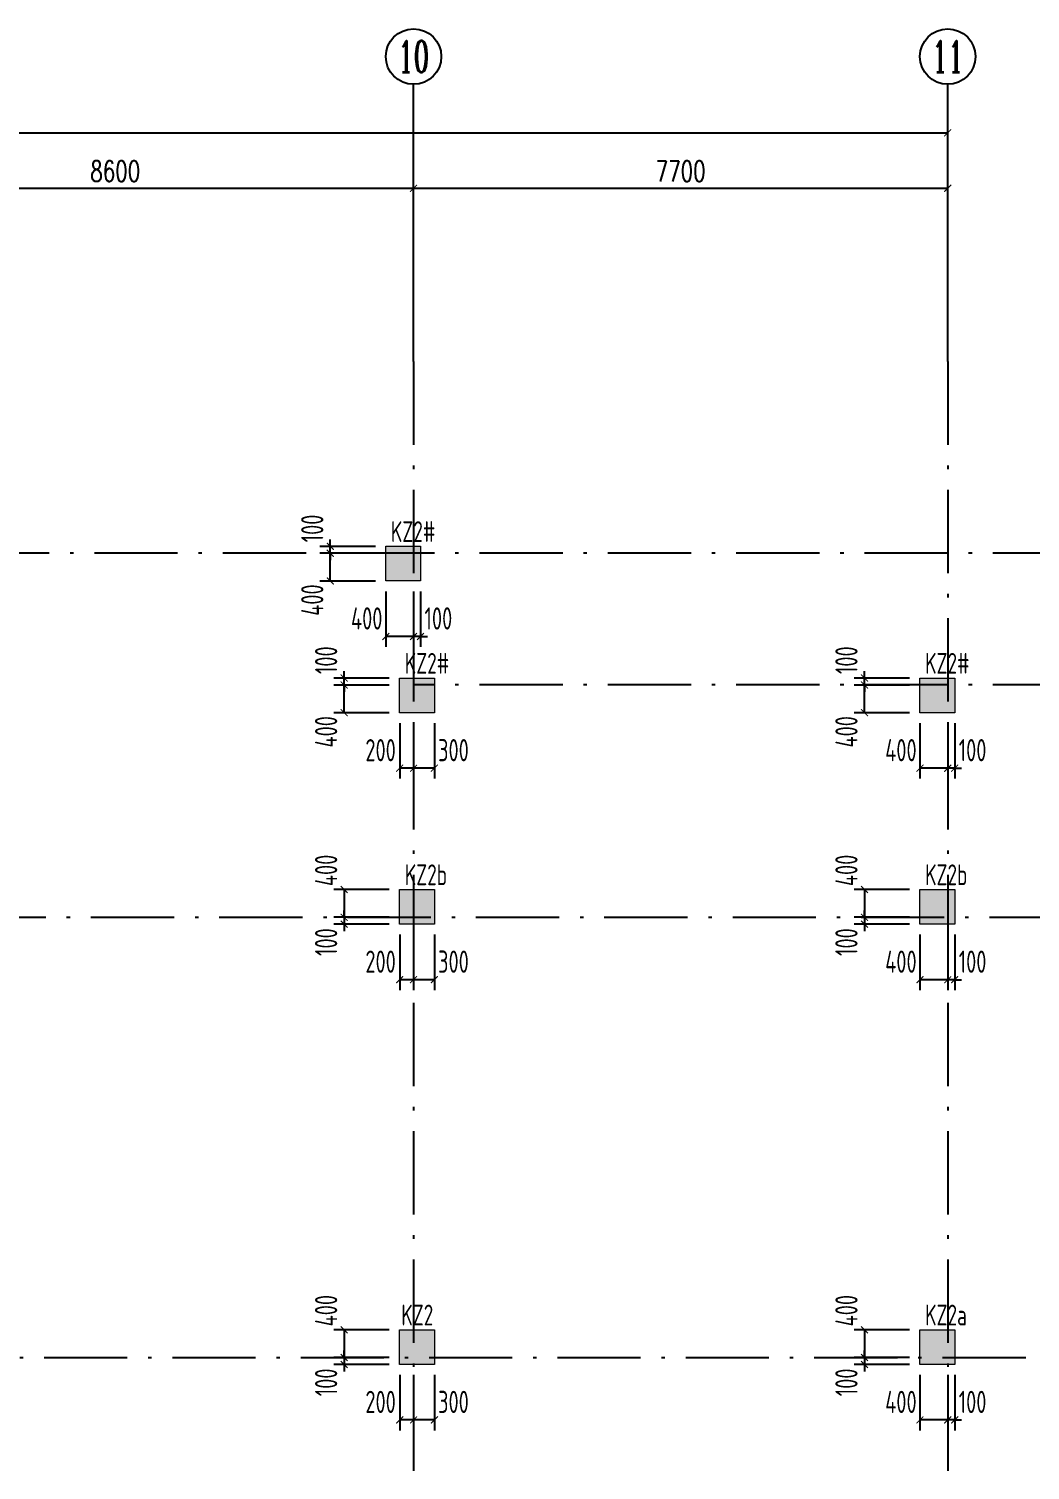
# Model space of a CAD drawing. Extents: x 169490 to 7584583, y -2399407 to 1374371.
# Drawn here: x 525211 to 539644, y 735157 to 755946 of the extents above; entities that cross this region are included whole.
import ezdxf
from ezdxf.enums import TextEntityAlignment as Align

# ---------------------------------------------------------------- set-up
doc = ezdxf.new("R2010")
doc.units = 0
doc.header["$LTSCALE"] = 100
doc.linetypes.add('D3轴线点划线', pattern=[18.5, 12, -3, 0.5, -3])
doc.layers.get('0').update_dxf_attribs({"linetype": 'CONTINUOUS'})
doc.layers.get('DEFPOINTS').update_dxf_attribs({"linetype": 'CONTINUOUS'})
for name, color, linetype in [('AXIS', 3, 'CONTINUOUS'), ('AXIS_TEXT', 4, 'CONTINUOUS'), ('C-AXIS(轴号)', 3, 'CONTINUOUS'), ('C-AXIS-T(字)', 7, 'CONTINUOUS'), ('C-DOTE', 8, 'D3轴线点划线'), ('S-COLU-DIM', 151, 'CONTINUOUS'), ('S-COLU-HATCH', 251, 'CONTINUOUS'), ('S-COLU-TEXT', 7, 'CONTINUOUS')]:
    doc.layers.add(name, color=color, linetype=linetype)
doc.layers.add('S-COLU-LINE1', color=6, linetype='CONTINUOUS', lineweight=18)
doc.styles.add('_TCH_AXIS', font='COMPLEX', dxfattribs={"bigfont": 'GBCBIG'})
doc.styles.add('_TCH_DIM_T3', font='SIMPLEX.shx', dxfattribs={"width": 0.705882, "bigfont": 'GBCBIG.shx'})
doc.styles.add('COMPLEX', font='COMPLEX')
doc.styles.add('TSSD_Dimension', font='Tssdeng.shx', dxfattribs={"width": 0.7, "bigfont": 'tssdchn.shx'})
doc.dimstyles.new('_TCH_ARCH&&100', dxfattribs={"dimtxt": 297.5, "dimasz": 100, "dimexe": 250, "dimexo": 300, "dimgap": 100, "dimtad": 1, "dimdec": 0, "dimzin": 0, "dimdsep": 46, "dimtxsty": '_TCH_DIM_T3', "dimblk": 'ARCHTICK', "dimcen": 0.09, "dimclrt": 7, "dimazin": 2, "dimtfac": 1, "dimtdec": 0, "dimtix": 1, "dimtmove": 2, "dimatfit": 3, "dimfxl": 1, "dimtolj": 1, "dimtzin": 0, "dimarcsym": 0})
doc.dimstyles.new('TSSD_100_100$0', dxfattribs={"dimtxt": 320, "dimasz": 100, "dimexe": 150, "dimexo": 150, "dimgap": 100, "dimtad": 1, "dimdec": 0, "dimzin": 0, "dimdsep": 46, "dimtxsty": 'TSSD_Dimension', "dimblk": 'ARCHTICK', "dimcen": 0, "dimclrt": 7, "dimadec": 1, "dimazin": 0, "dimtfac": 1, "dimtdec": 0, "dimtix": 1, "dimtmove": 2, "dimatfit": 3, "dimldrblk": '_TSDBK', "dimfxl": 1, "dimtolj": 1, "dimtzin": 0, "dimarcsym": 0})

# ---------------------------------------------------------------- blocks, each defined once
blk = doc.blocks.new('_ARCHTICK')
at = {"const_width": 0.15}
blk.add_lwpolyline([(-0.5, -0.5), (0.5, 0.5)], dxfattribs=at)
blk = doc.blocks.new('*D1629')
at = {"layer": 'AXIS', "color": 0, "lineweight": -2, "transparency": 16777216}
for p, q in [((466556, 751446), (466556, 754696)), ((538456, 751446), (538456, 754696)), ((466556, 754446), (538456, 754446))]:
    blk.add_line(p, q, dxfattribs=at)
at = {"layer": 'DEFPOINTS', "color": 0, "transparency": 16777216}
for p in [(538456, 754446), (466556, 751146), (538456, 751146)]:
    blk.add_point(p, dxfattribs=at)
at = {"layer": 'AXIS', "color": 0, "lineweight": -2, "transparency": 16777216, "xscale": 100, "yscale": 100, "zscale": 100, "rotation": 180}
blk.add_blockref('_ARCHTICK', (466556, 754446), dxfattribs=at)
at = {"layer": 'AXIS', "color": 0, "lineweight": -2, "transparency": 16777216, "xscale": 100, "yscale": 100, "zscale": 100}
blk.add_blockref('_ARCHTICK', (538456, 754446), dxfattribs=at)
at = {"layer": 'AXIS', "color": 7, "transparency": 16777216, "insert": (502506, 754695), "char_height": 297.5, "attachment_point": 5, "style": '_TCH_DIM_T3'}
blk.add_mtext('\\A1;71900', dxfattribs=at)
blk = doc.blocks.new('*D1639')
at = {"layer": 'AXIS', "color": 0, "lineweight": -2, "transparency": 16777216}
for p, q in [((522156, 751446), (522156, 753896)), ((530756, 751446), (530756, 753896)), ((522156, 753646), (530756, 753646))]:
    blk.add_line(p, q, dxfattribs=at)
at = {"layer": 'DEFPOINTS', "color": 0, "transparency": 16777216}
for p in [(530756, 753646), (522156, 751146), (530756, 751146)]:
    blk.add_point(p, dxfattribs=at)
at = {"layer": 'AXIS', "color": 0, "lineweight": -2, "transparency": 16777216, "xscale": 100, "yscale": 100, "zscale": 100, "rotation": 180}
blk.add_blockref('_ARCHTICK', (522156, 753646), dxfattribs=at)
at = {"layer": 'AXIS', "color": 0, "lineweight": -2, "transparency": 16777216, "xscale": 100, "yscale": 100, "zscale": 100}
blk.add_blockref('_ARCHTICK', (530756, 753646), dxfattribs=at)
at = {"layer": 'AXIS', "color": 7, "transparency": 16777216, "insert": (526456, 753895), "char_height": 297.5, "attachment_point": 5, "style": '_TCH_DIM_T3'}
blk.add_mtext('\\A1;8600', dxfattribs=at)
blk = doc.blocks.new('*D1640')
at = {"layer": 'AXIS', "color": 0, "lineweight": -2, "transparency": 16777216}
for p, q in [((530756, 751446), (530756, 753896)), ((538456, 751446), (538456, 753896)), ((530756, 753646), (538456, 753646))]:
    blk.add_line(p, q, dxfattribs=at)
at = {"layer": 'DEFPOINTS', "color": 0, "transparency": 16777216}
for p in [(538456, 753646), (530756, 751146), (538456, 751146)]:
    blk.add_point(p, dxfattribs=at)
at = {"layer": 'AXIS', "color": 0, "lineweight": -2, "transparency": 16777216, "xscale": 100, "yscale": 100, "zscale": 100, "rotation": 180}
blk.add_blockref('_ARCHTICK', (530756, 753646), dxfattribs=at)
at = {"layer": 'AXIS', "color": 0, "lineweight": -2, "transparency": 16777216, "xscale": 100, "yscale": 100, "zscale": 100}
blk.add_blockref('_ARCHTICK', (538456, 753646), dxfattribs=at)
at = {"layer": 'AXIS', "color": 7, "transparency": 16777216, "insert": (534606, 753895), "char_height": 297.5, "attachment_point": 5, "style": '_TCH_DIM_T3'}
blk.add_mtext('\\A1;7700', dxfattribs=at)
blk = doc.blocks.new('_AXISO')
blk.add_circle((0, 0), 0.5)
at = {"layer": 'AXIS_TEXT', "style": 'COMPLEX', "width": 1.041667}
blk.add_attdef('A', text='', height=0.56, dxfattribs=at).set_placement((-0.25, -0.28), (0.25, -0.28), align=Align.FIT)
blk = doc.blocks.new('*D3864')
at = {"layer": 'DEFPOINTS', "color": 0, "ltscale": 10, "transparency": 16777216}
for p in [(530756, 746082), (531056, 746082), (530756, 745282)]:
    blk.add_point(p, dxfattribs=at)
at = {"layer": 'S-COLU-DIM', "color": 0, "lineweight": -2, "ltscale": 10, "transparency": 16777216}
for p, q in [((530756, 745932), (530756, 745132)), ((531056, 745932), (531056, 745132)), ((531056, 745282), (530756, 745282))]:
    blk.add_line(p, q, dxfattribs=at)
at = {"layer": 'S-COLU-DIM', "color": 0, "lineweight": -2, "ltscale": 10, "transparency": 16777216, "xscale": 100, "yscale": 100, "zscale": 100, "rotation": 180}
blk.add_blockref('_ARCHTICK', (530756, 745282), dxfattribs=at)
at = {"layer": 'S-COLU-DIM', "color": 0, "lineweight": -2, "ltscale": 10, "transparency": 16777216, "xscale": 100, "yscale": 100, "zscale": 100}
blk.add_blockref('_ARCHTICK', (531056, 745282), dxfattribs=at)
at = {"layer": 'S-COLU-DIM', "color": 7, "ltscale": 10, "transparency": 16777216, "insert": (531331, 745542), "char_height": 320, "attachment_point": 5, "style": 'TSSD_Dimension'}
blk.add_mtext('\\A1;300', dxfattribs=at)
blk = doc.blocks.new('_TSDBK')
blk.add_line((-1, 0), (0, 0))
at = {"const_width": 0.5}
blk.add_lwpolyline([(-0.7, -0.7), (0.7, 0.7)], dxfattribs=at)
blk = doc.blocks.new('*D3865')
at = {"layer": 'DEFPOINTS', "color": 0, "ltscale": 10, "transparency": 16777216}
for p in [(530556, 746082), (530756, 746082), (530556, 745282)]:
    blk.add_point(p, dxfattribs=at)
at = {"layer": 'S-COLU-DIM', "color": 0, "lineweight": -2, "ltscale": 10, "transparency": 16777216}
for p, q in [((530556, 745932), (530556, 745132)), ((530756, 745932), (530756, 745132)), ((530756, 745282), (530556, 745282))]:
    blk.add_line(p, q, dxfattribs=at)
at = {"layer": 'S-COLU-DIM', "color": 0, "lineweight": -2, "ltscale": 10, "transparency": 16777216, "xscale": 100, "yscale": 100, "zscale": 100, "rotation": 180}
blk.add_blockref('_ARCHTICK', (530556, 745282), dxfattribs=at)
at = {"layer": 'S-COLU-DIM', "color": 0, "lineweight": -2, "ltscale": 10, "transparency": 16777216, "xscale": 100, "yscale": 100, "zscale": 100}
blk.add_blockref('_ARCHTICK', (530756, 745282), dxfattribs=at)
at = {"layer": 'S-COLU-DIM', "color": 7, "ltscale": 10, "transparency": 16777216, "insert": (530281, 745542), "char_height": 320, "attachment_point": 5, "style": 'TSSD_Dimension'}
blk.add_mtext('\\A1;200', dxfattribs=at)
blk = doc.blocks.new('*D3866')
at = {"layer": 'DEFPOINTS', "color": 0, "ltscale": 10, "transparency": 16777216}
for p in [(529756, 746482), (530556, 746482), (530556, 746082)]:
    blk.add_point(p, dxfattribs=at)
at = {"layer": 'S-COLU-DIM', "color": 0, "lineweight": -2, "ltscale": 10, "transparency": 16777216}
for p, q in [((530406, 746482), (529606, 746482)), ((529756, 746082), (529756, 746482)), ((530406, 746082), (529606, 746082))]:
    blk.add_line(p, q, dxfattribs=at)
at = {"layer": 'S-COLU-DIM', "color": 0, "lineweight": -2, "ltscale": 10, "transparency": 16777216, "xscale": 100, "yscale": 100, "zscale": 100}
for p, rotation in [((529756, 746482), 90), ((529756, 746082), 270)]:
    blk.add_blockref('_ARCHTICK', p, dxfattribs=dict(at, rotation=rotation))
at = {"layer": 'S-COLU-DIM', "color": 7, "ltscale": 10, "transparency": 16777216, "insert": (529496, 745807), "char_height": 320, "attachment_point": 5, "rotation": 90, "style": 'TSSD_Dimension'}
blk.add_mtext('\\A1;400', dxfattribs=at)
blk = doc.blocks.new('*D3867')
at = {"layer": 'DEFPOINTS', "color": 0, "ltscale": 10, "transparency": 16777216}
for p in [(529756, 746582), (530556, 746582), (530556, 746482)]:
    blk.add_point(p, dxfattribs=at)
at = {"layer": 'S-COLU-DIM', "color": 0, "lineweight": -2, "ltscale": 10, "transparency": 16777216}
for p, q in [((530406, 746582), (529606, 746582)), ((529756, 746582), (529756, 746682)), ((529756, 746482), (529756, 746582)), ((530406, 746482), (529606, 746482)), ((529756, 746482), (529756, 746382))]:
    blk.add_line(p, q, dxfattribs=at)
at = {"layer": 'S-COLU-DIM', "color": 0, "lineweight": -2, "ltscale": 10, "transparency": 16777216, "xscale": 100, "yscale": 100, "zscale": 100}
for p, rotation in [((529756, 746582), 270), ((529756, 746482), 90)]:
    blk.add_blockref('_ARCHTICK', p, dxfattribs=dict(at, rotation=rotation))
at = {"layer": 'S-COLU-DIM', "color": 7, "ltscale": 10, "transparency": 16777216, "insert": (529496, 746840), "char_height": 320, "attachment_point": 5, "rotation": 90, "style": 'TSSD_Dimension'}
blk.add_mtext('\\A1;100', dxfattribs=at)
blk = doc.blocks.new('*D3868')
at = {"layer": 'DEFPOINTS', "color": 0, "ltscale": 10, "transparency": 16777216}
for p in [(530756, 736682), (531056, 736682), (530756, 735882)]:
    blk.add_point(p, dxfattribs=at)
at = {"layer": 'S-COLU-DIM', "color": 0, "lineweight": -2, "ltscale": 10, "transparency": 16777216}
for p, q in [((530756, 736532), (530756, 735732)), ((531056, 736532), (531056, 735732)), ((531056, 735882), (530756, 735882))]:
    blk.add_line(p, q, dxfattribs=at)
at = {"layer": 'S-COLU-DIM', "color": 0, "lineweight": -2, "ltscale": 10, "transparency": 16777216, "xscale": 100, "yscale": 100, "zscale": 100, "rotation": 180}
blk.add_blockref('_ARCHTICK', (530756, 735882), dxfattribs=at)
at = {"layer": 'S-COLU-DIM', "color": 0, "lineweight": -2, "ltscale": 10, "transparency": 16777216, "xscale": 100, "yscale": 100, "zscale": 100}
blk.add_blockref('_ARCHTICK', (531056, 735882), dxfattribs=at)
at = {"layer": 'S-COLU-DIM', "color": 7, "ltscale": 10, "transparency": 16777216, "insert": (531331, 736142), "char_height": 320, "attachment_point": 5, "style": 'TSSD_Dimension'}
blk.add_mtext('\\A1;300', dxfattribs=at)
blk = doc.blocks.new('*D3869')
at = {"layer": 'DEFPOINTS', "color": 0, "ltscale": 10, "transparency": 16777216}
for p in [(530556, 736682), (530756, 736682), (530556, 735882)]:
    blk.add_point(p, dxfattribs=at)
at = {"layer": 'S-COLU-DIM', "color": 0, "lineweight": -2, "ltscale": 10, "transparency": 16777216}
for p, q in [((530556, 736532), (530556, 735732)), ((530756, 736532), (530756, 735732)), ((530756, 735882), (530556, 735882))]:
    blk.add_line(p, q, dxfattribs=at)
at = {"layer": 'S-COLU-DIM', "color": 0, "lineweight": -2, "ltscale": 10, "transparency": 16777216, "xscale": 100, "yscale": 100, "zscale": 100, "rotation": 180}
blk.add_blockref('_ARCHTICK', (530556, 735882), dxfattribs=at)
at = {"layer": 'S-COLU-DIM', "color": 0, "lineweight": -2, "ltscale": 10, "transparency": 16777216, "xscale": 100, "yscale": 100, "zscale": 100}
blk.add_blockref('_ARCHTICK', (530756, 735882), dxfattribs=at)
at = {"layer": 'S-COLU-DIM', "color": 7, "ltscale": 10, "transparency": 16777216, "insert": (530281, 736142), "char_height": 320, "attachment_point": 5, "style": 'TSSD_Dimension'}
blk.add_mtext('\\A1;200', dxfattribs=at)
blk = doc.blocks.new('*D3870')
at = {"layer": 'DEFPOINTS', "color": 0, "ltscale": 10, "transparency": 16777216}
for p in [(530556, 737182), (529756, 736782), (530556, 736782)]:
    blk.add_point(p, dxfattribs=at)
at = {"layer": 'S-COLU-DIM', "color": 0, "lineweight": -2, "ltscale": 10, "transparency": 16777216}
for p, q in [((530406, 737182), (529606, 737182)), ((529756, 737182), (529756, 736782)), ((530406, 736782), (529606, 736782))]:
    blk.add_line(p, q, dxfattribs=at)
at = {"layer": 'S-COLU-DIM', "color": 0, "lineweight": -2, "ltscale": 10, "transparency": 16777216, "xscale": 100, "yscale": 100, "zscale": 100}
for p, rotation in [((529756, 737182), 90), ((529756, 736782), 270)]:
    blk.add_blockref('_ARCHTICK', p, dxfattribs=dict(at, rotation=rotation))
at = {"layer": 'S-COLU-DIM', "color": 7, "ltscale": 10, "transparency": 16777216, "insert": (529496, 737458), "char_height": 320, "attachment_point": 5, "rotation": 90, "style": 'TSSD_Dimension'}
blk.add_mtext('\\A1;400', dxfattribs=at)
blk = doc.blocks.new('*D3871')
at = {"layer": 'DEFPOINTS', "color": 0, "ltscale": 10, "transparency": 16777216}
for p in [(530556, 736782), (529756, 736682), (530556, 736682)]:
    blk.add_point(p, dxfattribs=at)
at = {"layer": 'S-COLU-DIM', "color": 0, "lineweight": -2, "ltscale": 10, "transparency": 16777216}
for p, q in [((530406, 736782), (529606, 736782)), ((529756, 736782), (529756, 736882)), ((529756, 736782), (529756, 736682)), ((530406, 736682), (529606, 736682)), ((529756, 736682), (529756, 736582))]:
    blk.add_line(p, q, dxfattribs=at)
at = {"layer": 'S-COLU-DIM', "color": 0, "lineweight": -2, "ltscale": 10, "transparency": 16777216, "xscale": 100, "yscale": 100, "zscale": 100}
for p, rotation in [((529756, 736782), 270), ((529756, 736682), 90)]:
    blk.add_blockref('_ARCHTICK', p, dxfattribs=dict(at, rotation=rotation))
at = {"layer": 'S-COLU-DIM', "color": 7, "ltscale": 10, "transparency": 16777216, "insert": (529496, 736424), "char_height": 320, "attachment_point": 5, "rotation": 90, "style": 'TSSD_Dimension'}
blk.add_mtext('\\A1;100', dxfattribs=at)
blk = doc.blocks.new('*D3872')
at = {"layer": 'DEFPOINTS', "color": 0, "ltscale": 10, "transparency": 16777216}
for p in [(530756, 747982), (530856, 747982), (530756, 747182)]:
    blk.add_point(p, dxfattribs=at)
at = {"layer": 'S-COLU-DIM', "color": 0, "lineweight": -2, "ltscale": 10, "transparency": 16777216}
for p, q in [((530756, 747832), (530756, 747032)), ((530856, 747832), (530856, 747032)), ((530756, 747182), (530656, 747182)), ((530856, 747182), (530756, 747182)), ((530856, 747182), (530956, 747182))]:
    blk.add_line(p, q, dxfattribs=at)
at = {"layer": 'S-COLU-DIM', "color": 0, "lineweight": -2, "ltscale": 10, "transparency": 16777216, "xscale": 100, "yscale": 100, "zscale": 100}
blk.add_blockref('_ARCHTICK', (530756, 747182), dxfattribs=at)
at = {"layer": 'S-COLU-DIM', "color": 0, "lineweight": -2, "ltscale": 10, "transparency": 16777216, "xscale": 100, "yscale": 100, "zscale": 100, "rotation": 180}
blk.add_blockref('_ARCHTICK', (530856, 747182), dxfattribs=at)
at = {"layer": 'S-COLU-DIM', "color": 7, "ltscale": 10, "transparency": 16777216, "insert": (531114, 747442), "char_height": 320, "attachment_point": 5, "style": 'TSSD_Dimension'}
blk.add_mtext('\\A1;100', dxfattribs=at)
blk = doc.blocks.new('*D3873')
at = {"layer": 'DEFPOINTS', "color": 0, "ltscale": 10, "transparency": 16777216}
for p in [(530356, 747982), (530756, 747982), (530356, 747182)]:
    blk.add_point(p, dxfattribs=at)
at = {"layer": 'S-COLU-DIM', "color": 0, "lineweight": -2, "ltscale": 10, "transparency": 16777216}
for p, q in [((530356, 747832), (530356, 747032)), ((530756, 747832), (530756, 747032)), ((530756, 747182), (530356, 747182))]:
    blk.add_line(p, q, dxfattribs=at)
at = {"layer": 'S-COLU-DIM', "color": 0, "lineweight": -2, "ltscale": 10, "transparency": 16777216, "xscale": 100, "yscale": 100, "zscale": 100, "rotation": 180}
blk.add_blockref('_ARCHTICK', (530356, 747182), dxfattribs=at)
at = {"layer": 'S-COLU-DIM', "color": 0, "lineweight": -2, "ltscale": 10, "transparency": 16777216, "xscale": 100, "yscale": 100, "zscale": 100}
blk.add_blockref('_ARCHTICK', (530756, 747182), dxfattribs=at)
at = {"layer": 'S-COLU-DIM', "color": 7, "ltscale": 10, "transparency": 16777216, "insert": (530081, 747442), "char_height": 320, "attachment_point": 5, "style": 'TSSD_Dimension'}
blk.add_mtext('\\A1;400', dxfattribs=at)
blk = doc.blocks.new('*D3874')
at = {"layer": 'DEFPOINTS', "color": 0, "ltscale": 10, "transparency": 16777216}
for p in [(529556, 748382), (530356, 748382), (530356, 747982)]:
    blk.add_point(p, dxfattribs=at)
at = {"layer": 'S-COLU-DIM', "color": 0, "lineweight": -2, "ltscale": 10, "transparency": 16777216}
for p, q in [((530206, 748382), (529406, 748382)), ((529556, 747982), (529556, 748382)), ((530206, 747982), (529406, 747982))]:
    blk.add_line(p, q, dxfattribs=at)
at = {"layer": 'S-COLU-DIM', "color": 0, "lineweight": -2, "ltscale": 10, "transparency": 16777216, "xscale": 100, "yscale": 100, "zscale": 100}
for p, rotation in [((529556, 748382), 90), ((529556, 747982), 270)]:
    blk.add_blockref('_ARCHTICK', p, dxfattribs=dict(at, rotation=rotation))
at = {"layer": 'S-COLU-DIM', "color": 7, "ltscale": 10, "transparency": 16777216, "insert": (529296, 747707), "char_height": 320, "attachment_point": 5, "rotation": 90, "style": 'TSSD_Dimension'}
blk.add_mtext('\\A1;400', dxfattribs=at)
blk = doc.blocks.new('*D3875')
at = {"layer": 'DEFPOINTS', "color": 0, "ltscale": 10, "transparency": 16777216}
for p in [(529556, 748482), (530356, 748482), (530356, 748382)]:
    blk.add_point(p, dxfattribs=at)
at = {"layer": 'S-COLU-DIM', "color": 0, "lineweight": -2, "ltscale": 10, "transparency": 16777216}
for p, q in [((530206, 748482), (529406, 748482)), ((529556, 748482), (529556, 748582)), ((529556, 748382), (529556, 748482)), ((530206, 748382), (529406, 748382)), ((529556, 748382), (529556, 748282))]:
    blk.add_line(p, q, dxfattribs=at)
at = {"layer": 'S-COLU-DIM', "color": 0, "lineweight": -2, "ltscale": 10, "transparency": 16777216, "xscale": 100, "yscale": 100, "zscale": 100}
for p, rotation in [((529556, 748482), 270), ((529556, 748382), 90)]:
    blk.add_blockref('_ARCHTICK', p, dxfattribs=dict(at, rotation=rotation))
at = {"layer": 'S-COLU-DIM', "color": 7, "ltscale": 10, "transparency": 16777216, "insert": (529296, 748740), "char_height": 320, "attachment_point": 5, "rotation": 90, "style": 'TSSD_Dimension'}
blk.add_mtext('\\A1;100', dxfattribs=at)
blk = doc.blocks.new('*D3876')
at = {"layer": 'DEFPOINTS', "color": 0, "ltscale": 10, "transparency": 16777216}
for p in [(530756, 743032), (531056, 743032), (530756, 742232)]:
    blk.add_point(p, dxfattribs=at)
at = {"layer": 'S-COLU-DIM', "color": 0, "lineweight": -2, "ltscale": 10, "transparency": 16777216}
for p, q in [((530756, 742882), (530756, 742082)), ((531056, 742882), (531056, 742082)), ((531056, 742232), (530756, 742232))]:
    blk.add_line(p, q, dxfattribs=at)
at = {"layer": 'S-COLU-DIM', "color": 0, "lineweight": -2, "ltscale": 10, "transparency": 16777216, "xscale": 100, "yscale": 100, "zscale": 100, "rotation": 180}
blk.add_blockref('_ARCHTICK', (530756, 742232), dxfattribs=at)
at = {"layer": 'S-COLU-DIM', "color": 0, "lineweight": -2, "ltscale": 10, "transparency": 16777216, "xscale": 100, "yscale": 100, "zscale": 100}
blk.add_blockref('_ARCHTICK', (531056, 742232), dxfattribs=at)
at = {"layer": 'S-COLU-DIM', "color": 7, "ltscale": 10, "transparency": 16777216, "insert": (531331, 742492), "char_height": 320, "attachment_point": 5, "style": 'TSSD_Dimension'}
blk.add_mtext('\\A1;300', dxfattribs=at)
blk = doc.blocks.new('*D3877')
at = {"layer": 'DEFPOINTS', "color": 0, "ltscale": 10, "transparency": 16777216}
for p in [(530556, 743032), (530756, 743032), (530556, 742232)]:
    blk.add_point(p, dxfattribs=at)
at = {"layer": 'S-COLU-DIM', "color": 0, "lineweight": -2, "ltscale": 10, "transparency": 16777216}
for p, q in [((530556, 742882), (530556, 742082)), ((530756, 742882), (530756, 742082)), ((530756, 742232), (530556, 742232))]:
    blk.add_line(p, q, dxfattribs=at)
at = {"layer": 'S-COLU-DIM', "color": 0, "lineweight": -2, "ltscale": 10, "transparency": 16777216, "xscale": 100, "yscale": 100, "zscale": 100, "rotation": 180}
blk.add_blockref('_ARCHTICK', (530556, 742232), dxfattribs=at)
at = {"layer": 'S-COLU-DIM', "color": 0, "lineweight": -2, "ltscale": 10, "transparency": 16777216, "xscale": 100, "yscale": 100, "zscale": 100}
blk.add_blockref('_ARCHTICK', (530756, 742232), dxfattribs=at)
at = {"layer": 'S-COLU-DIM', "color": 7, "ltscale": 10, "transparency": 16777216, "insert": (530281, 742492), "char_height": 320, "attachment_point": 5, "style": 'TSSD_Dimension'}
blk.add_mtext('\\A1;200', dxfattribs=at)
blk = doc.blocks.new('*D3878')
at = {"layer": 'DEFPOINTS', "color": 0, "ltscale": 10, "transparency": 16777216}
for p in [(530556, 743532), (529756, 743132), (530556, 743132)]:
    blk.add_point(p, dxfattribs=at)
at = {"layer": 'S-COLU-DIM', "color": 0, "lineweight": -2, "ltscale": 10, "transparency": 16777216}
for p, q in [((530406, 743532), (529606, 743532)), ((529756, 743532), (529756, 743132)), ((530406, 743132), (529606, 743132))]:
    blk.add_line(p, q, dxfattribs=at)
at = {"layer": 'S-COLU-DIM', "color": 0, "lineweight": -2, "ltscale": 10, "transparency": 16777216, "xscale": 100, "yscale": 100, "zscale": 100}
for p, rotation in [((529756, 743532), 90), ((529756, 743132), 270)]:
    blk.add_blockref('_ARCHTICK', p, dxfattribs=dict(at, rotation=rotation))
at = {"layer": 'S-COLU-DIM', "color": 7, "ltscale": 10, "transparency": 16777216, "insert": (529496, 743808), "char_height": 320, "attachment_point": 5, "rotation": 90, "style": 'TSSD_Dimension'}
blk.add_mtext('\\A1;400', dxfattribs=at)
blk = doc.blocks.new('*D3879')
at = {"layer": 'DEFPOINTS', "color": 0, "ltscale": 10, "transparency": 16777216}
for p in [(529756, 743032), (530556, 743132), (530556, 743032)]:
    blk.add_point(p, dxfattribs=at)
at = {"layer": 'S-COLU-DIM', "color": 0, "lineweight": -2, "ltscale": 10, "transparency": 16777216}
for p, q in [((529756, 743132), (529756, 743232)), ((530406, 743132), (529606, 743132)), ((530406, 743032), (529606, 743032)), ((529756, 743132), (529756, 743032)), ((529756, 743032), (529756, 742932))]:
    blk.add_line(p, q, dxfattribs=at)
at = {"layer": 'S-COLU-DIM', "color": 0, "lineweight": -2, "ltscale": 10, "transparency": 16777216, "xscale": 100, "yscale": 100, "zscale": 100}
for p, rotation in [((529756, 743132), 270), ((529756, 743032), 90)]:
    blk.add_blockref('_ARCHTICK', p, dxfattribs=dict(at, rotation=rotation))
at = {"layer": 'S-COLU-DIM', "color": 7, "ltscale": 10, "transparency": 16777216, "insert": (529496, 742774), "char_height": 320, "attachment_point": 5, "rotation": 90, "style": 'TSSD_Dimension'}
blk.add_mtext('\\A1;100', dxfattribs=at)
blk = doc.blocks.new('*D3880')
at = {"layer": 'DEFPOINTS', "color": 0, "ltscale": 10, "transparency": 16777216}
for p in [(538456, 736682), (538556, 736682), (538456, 735882)]:
    blk.add_point(p, dxfattribs=at)
at = {"layer": 'S-COLU-DIM', "color": 0, "lineweight": -2, "ltscale": 10, "transparency": 16777216}
for p, q in [((538456, 736532), (538456, 735732)), ((538556, 736532), (538556, 735732)), ((538456, 735882), (538356, 735882)), ((538556, 735882), (538456, 735882)), ((538556, 735882), (538656, 735882))]:
    blk.add_line(p, q, dxfattribs=at)
at = {"layer": 'S-COLU-DIM', "color": 0, "lineweight": -2, "ltscale": 10, "transparency": 16777216, "xscale": 100, "yscale": 100, "zscale": 100}
blk.add_blockref('_ARCHTICK', (538456, 735882), dxfattribs=at)
at = {"layer": 'S-COLU-DIM', "color": 0, "lineweight": -2, "ltscale": 10, "transparency": 16777216, "xscale": 100, "yscale": 100, "zscale": 100, "rotation": 180}
blk.add_blockref('_ARCHTICK', (538556, 735882), dxfattribs=at)
at = {"layer": 'S-COLU-DIM', "color": 7, "ltscale": 10, "transparency": 16777216, "insert": (538814, 736142), "char_height": 320, "attachment_point": 5, "style": 'TSSD_Dimension'}
blk.add_mtext('\\A1;100', dxfattribs=at)
blk = doc.blocks.new('*D3881')
at = {"layer": 'DEFPOINTS', "color": 0, "ltscale": 10, "transparency": 16777216}
for p in [(538056, 736682), (538456, 736682), (538056, 735882)]:
    blk.add_point(p, dxfattribs=at)
at = {"layer": 'S-COLU-DIM', "color": 0, "lineweight": -2, "ltscale": 10, "transparency": 16777216}
for p, q in [((538056, 736532), (538056, 735732)), ((538456, 736532), (538456, 735732)), ((538456, 735882), (538056, 735882))]:
    blk.add_line(p, q, dxfattribs=at)
at = {"layer": 'S-COLU-DIM', "color": 0, "lineweight": -2, "ltscale": 10, "transparency": 16777216, "xscale": 100, "yscale": 100, "zscale": 100, "rotation": 180}
blk.add_blockref('_ARCHTICK', (538056, 735882), dxfattribs=at)
at = {"layer": 'S-COLU-DIM', "color": 0, "lineweight": -2, "ltscale": 10, "transparency": 16777216, "xscale": 100, "yscale": 100, "zscale": 100}
blk.add_blockref('_ARCHTICK', (538456, 735882), dxfattribs=at)
at = {"layer": 'S-COLU-DIM', "color": 7, "ltscale": 10, "transparency": 16777216, "insert": (537781, 736142), "char_height": 320, "attachment_point": 5, "style": 'TSSD_Dimension'}
blk.add_mtext('\\A1;400', dxfattribs=at)
blk = doc.blocks.new('*D3882')
at = {"layer": 'DEFPOINTS', "color": 0, "ltscale": 10, "transparency": 16777216}
for p in [(538056, 737182), (537256, 736782), (538056, 736782)]:
    blk.add_point(p, dxfattribs=at)
at = {"layer": 'S-COLU-DIM', "color": 0, "lineweight": -2, "ltscale": 10, "transparency": 16777216}
for p, q in [((537906, 737182), (537106, 737182)), ((537256, 737182), (537256, 736782)), ((537906, 736782), (537106, 736782))]:
    blk.add_line(p, q, dxfattribs=at)
at = {"layer": 'S-COLU-DIM', "color": 0, "lineweight": -2, "ltscale": 10, "transparency": 16777216, "xscale": 100, "yscale": 100, "zscale": 100}
for p, rotation in [((537256, 737182), 90), ((537256, 736782), 270)]:
    blk.add_blockref('_ARCHTICK', p, dxfattribs=dict(at, rotation=rotation))
at = {"layer": 'S-COLU-DIM', "color": 7, "ltscale": 10, "transparency": 16777216, "insert": (536996, 737458), "char_height": 320, "attachment_point": 5, "rotation": 90, "style": 'TSSD_Dimension'}
blk.add_mtext('\\A1;400', dxfattribs=at)
blk = doc.blocks.new('*D3883')
at = {"layer": 'DEFPOINTS', "color": 0, "ltscale": 10, "transparency": 16777216}
for p in [(538056, 736782), (537256, 736682), (538056, 736682)]:
    blk.add_point(p, dxfattribs=at)
at = {"layer": 'S-COLU-DIM', "color": 0, "lineweight": -2, "ltscale": 10, "transparency": 16777216}
for p, q in [((537906, 736782), (537106, 736782)), ((537256, 736782), (537256, 736882)), ((537256, 736782), (537256, 736682)), ((537906, 736682), (537106, 736682)), ((537256, 736682), (537256, 736582))]:
    blk.add_line(p, q, dxfattribs=at)
at = {"layer": 'S-COLU-DIM', "color": 0, "lineweight": -2, "ltscale": 10, "transparency": 16777216, "xscale": 100, "yscale": 100, "zscale": 100}
for p, rotation in [((537256, 736782), 270), ((537256, 736682), 90)]:
    blk.add_blockref('_ARCHTICK', p, dxfattribs=dict(at, rotation=rotation))
at = {"layer": 'S-COLU-DIM', "color": 7, "ltscale": 10, "transparency": 16777216, "insert": (536996, 736424), "char_height": 320, "attachment_point": 5, "rotation": 90, "style": 'TSSD_Dimension'}
blk.add_mtext('\\A1;100', dxfattribs=at)
blk = doc.blocks.new('*D3884')
at = {"layer": 'DEFPOINTS', "color": 0, "ltscale": 10, "transparency": 16777216}
for p in [(538456, 746082), (538556, 746082), (538456, 745282)]:
    blk.add_point(p, dxfattribs=at)
at = {"layer": 'S-COLU-DIM', "color": 0, "lineweight": -2, "ltscale": 10, "transparency": 16777216}
for p, q in [((538456, 745932), (538456, 745132)), ((538556, 745932), (538556, 745132)), ((538456, 745282), (538356, 745282)), ((538556, 745282), (538456, 745282)), ((538556, 745282), (538656, 745282))]:
    blk.add_line(p, q, dxfattribs=at)
at = {"layer": 'S-COLU-DIM', "color": 0, "lineweight": -2, "ltscale": 10, "transparency": 16777216, "xscale": 100, "yscale": 100, "zscale": 100}
blk.add_blockref('_ARCHTICK', (538456, 745282), dxfattribs=at)
at = {"layer": 'S-COLU-DIM', "color": 0, "lineweight": -2, "ltscale": 10, "transparency": 16777216, "xscale": 100, "yscale": 100, "zscale": 100, "rotation": 180}
blk.add_blockref('_ARCHTICK', (538556, 745282), dxfattribs=at)
at = {"layer": 'S-COLU-DIM', "color": 7, "ltscale": 10, "transparency": 16777216, "insert": (538814, 745542), "char_height": 320, "attachment_point": 5, "style": 'TSSD_Dimension'}
blk.add_mtext('\\A1;100', dxfattribs=at)
blk = doc.blocks.new('*D3885')
at = {"layer": 'DEFPOINTS', "color": 0, "ltscale": 10, "transparency": 16777216}
for p in [(538056, 746082), (538456, 746082), (538056, 745282)]:
    blk.add_point(p, dxfattribs=at)
at = {"layer": 'S-COLU-DIM', "color": 0, "lineweight": -2, "ltscale": 10, "transparency": 16777216}
for p, q in [((538056, 745932), (538056, 745132)), ((538456, 745932), (538456, 745132)), ((538456, 745282), (538056, 745282))]:
    blk.add_line(p, q, dxfattribs=at)
at = {"layer": 'S-COLU-DIM', "color": 0, "lineweight": -2, "ltscale": 10, "transparency": 16777216, "xscale": 100, "yscale": 100, "zscale": 100, "rotation": 180}
blk.add_blockref('_ARCHTICK', (538056, 745282), dxfattribs=at)
at = {"layer": 'S-COLU-DIM', "color": 0, "lineweight": -2, "ltscale": 10, "transparency": 16777216, "xscale": 100, "yscale": 100, "zscale": 100}
blk.add_blockref('_ARCHTICK', (538456, 745282), dxfattribs=at)
at = {"layer": 'S-COLU-DIM', "color": 7, "ltscale": 10, "transparency": 16777216, "insert": (537781, 745542), "char_height": 320, "attachment_point": 5, "style": 'TSSD_Dimension'}
blk.add_mtext('\\A1;400', dxfattribs=at)
blk = doc.blocks.new('*D3886')
at = {"layer": 'DEFPOINTS', "color": 0, "ltscale": 10, "transparency": 16777216}
for p in [(537256, 746482), (538056, 746482), (538056, 746082)]:
    blk.add_point(p, dxfattribs=at)
at = {"layer": 'S-COLU-DIM', "color": 0, "lineweight": -2, "ltscale": 10, "transparency": 16777216}
for p, q in [((537906, 746482), (537106, 746482)), ((537256, 746082), (537256, 746482)), ((537906, 746082), (537106, 746082))]:
    blk.add_line(p, q, dxfattribs=at)
at = {"layer": 'S-COLU-DIM', "color": 0, "lineweight": -2, "ltscale": 10, "transparency": 16777216, "xscale": 100, "yscale": 100, "zscale": 100}
for p, rotation in [((537256, 746482), 90), ((537256, 746082), 270)]:
    blk.add_blockref('_ARCHTICK', p, dxfattribs=dict(at, rotation=rotation))
at = {"layer": 'S-COLU-DIM', "color": 7, "ltscale": 10, "transparency": 16777216, "insert": (536996, 745807), "char_height": 320, "attachment_point": 5, "rotation": 90, "style": 'TSSD_Dimension'}
blk.add_mtext('\\A1;400', dxfattribs=at)
blk = doc.blocks.new('*D3887')
at = {"layer": 'DEFPOINTS', "color": 0, "ltscale": 10, "transparency": 16777216}
for p in [(537256, 746582), (538056, 746582), (538056, 746482)]:
    blk.add_point(p, dxfattribs=at)
at = {"layer": 'S-COLU-DIM', "color": 0, "lineweight": -2, "ltscale": 10, "transparency": 16777216}
for p, q in [((537906, 746582), (537106, 746582)), ((537256, 746582), (537256, 746682)), ((537256, 746482), (537256, 746582)), ((537906, 746482), (537106, 746482)), ((537256, 746482), (537256, 746382))]:
    blk.add_line(p, q, dxfattribs=at)
at = {"layer": 'S-COLU-DIM', "color": 0, "lineweight": -2, "ltscale": 10, "transparency": 16777216, "xscale": 100, "yscale": 100, "zscale": 100}
for p, rotation in [((537256, 746582), 270), ((537256, 746482), 90)]:
    blk.add_blockref('_ARCHTICK', p, dxfattribs=dict(at, rotation=rotation))
at = {"layer": 'S-COLU-DIM', "color": 7, "ltscale": 10, "transparency": 16777216, "insert": (536996, 746840), "char_height": 320, "attachment_point": 5, "rotation": 90, "style": 'TSSD_Dimension'}
blk.add_mtext('\\A1;100', dxfattribs=at)
blk = doc.blocks.new('*D3888')
at = {"layer": 'DEFPOINTS', "color": 0, "ltscale": 10, "transparency": 16777216}
for p in [(538456, 743032), (538556, 743032), (538456, 742232)]:
    blk.add_point(p, dxfattribs=at)
at = {"layer": 'S-COLU-DIM', "color": 0, "lineweight": -2, "ltscale": 10, "transparency": 16777216}
for p, q in [((538456, 742882), (538456, 742082)), ((538556, 742882), (538556, 742082)), ((538456, 742232), (538356, 742232)), ((538556, 742232), (538456, 742232)), ((538556, 742232), (538656, 742232))]:
    blk.add_line(p, q, dxfattribs=at)
at = {"layer": 'S-COLU-DIM', "color": 0, "lineweight": -2, "ltscale": 10, "transparency": 16777216, "xscale": 100, "yscale": 100, "zscale": 100}
blk.add_blockref('_ARCHTICK', (538456, 742232), dxfattribs=at)
at = {"layer": 'S-COLU-DIM', "color": 0, "lineweight": -2, "ltscale": 10, "transparency": 16777216, "xscale": 100, "yscale": 100, "zscale": 100, "rotation": 180}
blk.add_blockref('_ARCHTICK', (538556, 742232), dxfattribs=at)
at = {"layer": 'S-COLU-DIM', "color": 7, "ltscale": 10, "transparency": 16777216, "insert": (538814, 742492), "char_height": 320, "attachment_point": 5, "style": 'TSSD_Dimension'}
blk.add_mtext('\\A1;100', dxfattribs=at)
blk = doc.blocks.new('*D3889')
at = {"layer": 'DEFPOINTS', "color": 0, "ltscale": 10, "transparency": 16777216}
for p in [(538056, 743032), (538456, 743032), (538056, 742232)]:
    blk.add_point(p, dxfattribs=at)
at = {"layer": 'S-COLU-DIM', "color": 0, "lineweight": -2, "ltscale": 10, "transparency": 16777216}
for p, q in [((538056, 742882), (538056, 742082)), ((538456, 742882), (538456, 742082)), ((538456, 742232), (538056, 742232))]:
    blk.add_line(p, q, dxfattribs=at)
at = {"layer": 'S-COLU-DIM', "color": 0, "lineweight": -2, "ltscale": 10, "transparency": 16777216, "xscale": 100, "yscale": 100, "zscale": 100, "rotation": 180}
blk.add_blockref('_ARCHTICK', (538056, 742232), dxfattribs=at)
at = {"layer": 'S-COLU-DIM', "color": 0, "lineweight": -2, "ltscale": 10, "transparency": 16777216, "xscale": 100, "yscale": 100, "zscale": 100}
blk.add_blockref('_ARCHTICK', (538456, 742232), dxfattribs=at)
at = {"layer": 'S-COLU-DIM', "color": 7, "ltscale": 10, "transparency": 16777216, "insert": (537781, 742492), "char_height": 320, "attachment_point": 5, "style": 'TSSD_Dimension'}
blk.add_mtext('\\A1;400', dxfattribs=at)
blk = doc.blocks.new('*D3890')
at = {"layer": 'DEFPOINTS', "color": 0, "ltscale": 10, "transparency": 16777216}
for p in [(538056, 743532), (537256, 743132), (538056, 743132)]:
    blk.add_point(p, dxfattribs=at)
at = {"layer": 'S-COLU-DIM', "color": 0, "lineweight": -2, "ltscale": 10, "transparency": 16777216}
for p, q in [((537906, 743532), (537106, 743532)), ((537256, 743532), (537256, 743132)), ((537906, 743132), (537106, 743132))]:
    blk.add_line(p, q, dxfattribs=at)
at = {"layer": 'S-COLU-DIM', "color": 0, "lineweight": -2, "ltscale": 10, "transparency": 16777216, "xscale": 100, "yscale": 100, "zscale": 100}
for p, rotation in [((537256, 743532), 90), ((537256, 743132), 270)]:
    blk.add_blockref('_ARCHTICK', p, dxfattribs=dict(at, rotation=rotation))
at = {"layer": 'S-COLU-DIM', "color": 7, "ltscale": 10, "transparency": 16777216, "insert": (536996, 743808), "char_height": 320, "attachment_point": 5, "rotation": 90, "style": 'TSSD_Dimension'}
blk.add_mtext('\\A1;400', dxfattribs=at)
blk = doc.blocks.new('*D3891')
at = {"layer": 'DEFPOINTS', "color": 0, "ltscale": 10, "transparency": 16777216}
for p in [(537256, 743032), (538056, 743132), (538056, 743032)]:
    blk.add_point(p, dxfattribs=at)
at = {"layer": 'S-COLU-DIM', "color": 0, "lineweight": -2, "ltscale": 10, "transparency": 16777216}
for p, q in [((537256, 743132), (537256, 743232)), ((537906, 743132), (537106, 743132)), ((537906, 743032), (537106, 743032)), ((537256, 743132), (537256, 743032)), ((537256, 743032), (537256, 742932))]:
    blk.add_line(p, q, dxfattribs=at)
at = {"layer": 'S-COLU-DIM', "color": 0, "lineweight": -2, "ltscale": 10, "transparency": 16777216, "xscale": 100, "yscale": 100, "zscale": 100}
for p, rotation in [((537256, 743132), 270), ((537256, 743032), 90)]:
    blk.add_blockref('_ARCHTICK', p, dxfattribs=dict(at, rotation=rotation))
at = {"layer": 'S-COLU-DIM', "color": 7, "ltscale": 10, "transparency": 16777216, "insert": (536996, 742774), "char_height": 320, "attachment_point": 5, "rotation": 90, "style": 'TSSD_Dimension'}
blk.add_mtext('\\A1;100', dxfattribs=at)

msp = doc.modelspace()

# ---------------------------------------------------------------- hatches: boundary and pattern name
at = {"layer": 'S-COLU-HATCH', "ltscale": 10}
h = msp.add_hatch(color=256, dxfattribs=at)
h.dxf.hatch_style = 1
h.paths.add_polyline_path([(530355.9, 748482.3), (530855.9, 748482.3), (530855.9, 747982.3), (530355.9, 747982.3)])
h = msp.add_hatch(color=256, dxfattribs=at)
h.dxf.hatch_style = 1
h.paths.add_polyline_path([(530555.9, 746582.3), (531055.9, 746582.3), (531055.9, 746082.3), (530555.9, 746082.3)])
h = msp.add_hatch(color=256, dxfattribs=at)
h.dxf.hatch_style = 1
h.paths.add_polyline_path([(538055.9, 746582.3), (538555.9, 746582.3), (538555.9, 746082.3), (538055.9, 746082.3)])
h = msp.add_hatch(color=256, dxfattribs=at)
h.dxf.hatch_style = 1
h.paths.add_polyline_path([(530555.9, 743532.3), (531055.9, 743532.3), (531055.9, 743032.3), (530555.9, 743032.3)])
h = msp.add_hatch(color=256, dxfattribs=at)
h.dxf.hatch_style = 1
h.paths.add_polyline_path([(538055.9, 743532.3), (538555.9, 743532.3), (538555.9, 743032.3), (538055.9, 743032.3)])
h = msp.add_hatch(color=256, dxfattribs=at)
h.dxf.hatch_style = 1
h.paths.add_polyline_path([(530555.9, 737182.3), (531055.9, 737182.3), (531055.9, 736682.3), (530555.9, 736682.3)])
h = msp.add_hatch(color=256, dxfattribs=at)
h.dxf.hatch_style = 1
h.paths.add_polyline_path([(538055.9, 737182.3), (538555.9, 737182.3), (538555.9, 736682.3), (538055.9, 736682.3)])

# ---------------------------------------------------------------- linework, layer by layer
at = {"layer": 'C-AXIS(轴号)'}
for p, q in [((530755.9, 751146.4), (530755.9, 755146.4)), ((538455.9, 751146.4), (538455.9, 755146.4))]:
    msp.add_line(p, q, dxfattribs=at)
at = {"layer": 'C-DOTE'}
for p, q in [((530755.9, 751146.4), (530755.9, 734582.5)), ((538455.9, 751146.4), (538455.9, 734582.5)), ((542155.9, 748382.3), (500555.9, 748382.3)), ((542155.9, 746482.3), (530755.9, 746482.3)), ((483555.9, 743132.3), (542155.9, 743132.3)), ((464379.5, 736782.3), (542155.9, 736782.3))]:
    msp.add_line(p, q, dxfattribs=at)
at = {"layer": 'S-COLU-LINE1'}
for points in [[(530355.9, 748482.3), (530855.9, 748482.3), (530855.9, 747982.3), (530355.9, 747982.3)], [(530555.9, 746582.3), (531055.9, 746582.3), (531055.9, 746082.3), (530555.9, 746082.3)], [(538055.9, 746582.3), (538555.9, 746582.3), (538555.9, 746082.3), (538055.9, 746082.3)], [(530555.9, 743532.3), (531055.9, 743532.3), (531055.9, 743032.3), (530555.9, 743032.3)], [(538055.9, 743532.3), (538555.9, 743532.3), (538555.9, 743032.3), (538055.9, 743032.3)], [(530555.9, 737182.3), (531055.9, 737182.3), (531055.9, 736682.3), (530555.9, 736682.3)], [(538055.9, 737182.3), (538555.9, 737182.3), (538555.9, 736682.3), (538055.9, 736682.3)]]:
    msp.add_lwpolyline(points, close=True, dxfattribs=at)

# ---------------------------------------------------------------- block references
at = {"layer": 'C-AXIS(轴号)'}
ref = msp.add_blockref('_AXISO', (530755.9, 755546.4), dxfattribs=dict(at, xscale=800, yscale=800, zscale=800))
ref.add_attrib('A', '10', dxfattribs={"layer": 'C-AXIS-T(字)', "height": 452.55, "style": '_TCH_AXIS', "width": 0.724138}).set_placement((530529.6, 755320.2), (530982.1, 755320.2), align=Align.FIT)
ref = msp.add_blockref('_AXISO', (538455.9, 755546.4), dxfattribs=dict(at, xscale=800, yscale=800, zscale=800))
ref.add_attrib('A', '11', dxfattribs={"layer": 'C-AXIS-T(字)', "height": 452.55, "style": '_TCH_AXIS', "width": 0.875}).set_placement((538229.6, 755320.2), (538682.1, 755320.2), align=Align.FIT)

# ---------------------------------------------------------------- texts
at = {"layer": 'S-COLU-TEXT', "color": 3, "style": 'TSSD_Dimension', "width": 0.7}
for s, p in [('KZ2#', (530429.4, 748544.9)), ('KZ2#', (530629.4, 746644.9)), ('KZ2#', (538129.4, 746644.9)), ('KZ2b', (530629.4, 743594.9)), ('KZ2b', (538129.4, 743594.9)), ('KZ2', (530579.4, 737244.9)), ('KZ2a', (538129.4, 737244.9))]:
    msp.add_text(s, height=300, dxfattribs=at).set_placement(p)

# ---------------------------------------------------------------- dimensions: what is measured, and where the dimension line sits
at = {"layer": 'AXIS'}
for p1, p2, distance, picture, middle in [((466555.9, 751146.4), (538455.9, 751146.4), 3300, '*D1629', (502505.9, 754695.2)), ((522155.9, 751146.4), (530755.9, 751146.4), 2500, '*D1639', (526455.9, 753895.2)), ((530755.9, 751146.4), (538455.9, 751146.4), 2500, '*D1640', (534605.9, 753895.2))]:
    dim = msp.add_aligned_dim(p1=p1, p2=p2, distance=distance, dimstyle='_TCH_ARCH&&100', dxfattribs=at)
    dim.commit()
    dim.dimension.update_dxf_attribs({"geometry": picture, "text_midpoint": middle})
at = {"layer": 'S-COLU-DIM', "ltscale": 10}
for base, p1, p2, picture, middle in [((529555.9, 748482.3), (530355.9, 748382.3), (530355.9, 748482.3), '*D3875', (529295.9, 748740.3)), ((529555.9, 748382.3), (530355.9, 747982.3), (530355.9, 748382.3), '*D3874', (529295.9, 747707)), ((529755.9, 746582.3), (530555.9, 746482.3), (530555.9, 746582.3), '*D3867', (529495.9, 746840.3)), ((537255.9, 746582.3), (538055.9, 746482.3), (538055.9, 746582.3), '*D3887', (536995.9, 746840.3)), ((529755.9, 746482.3), (530555.9, 746082.3), (530555.9, 746482.3), '*D3866', (529495.9, 745807)), ((537255.9, 746482.3), (538055.9, 746082.3), (538055.9, 746482.3), '*D3886', (536995.9, 745807)), ((529755.9, 743132.3), (530555.9, 743532.3), (530555.9, 743132.3), '*D3878', (529495.9, 743807.6)), ((537255.9, 743132.3), (538055.9, 743532.3), (538055.9, 743132.3), '*D3890', (536995.9, 743807.6)), ((529755.9, 743032.3), (530555.9, 743132.3), (530555.9, 743032.3), '*D3879', (529495.9, 742774.2)), ((537255.9, 743032.3), (538055.9, 743132.3), (538055.9, 743032.3), '*D3891', (536995.9, 742774.2)), ((529755.9, 736782.3), (530555.9, 737182.3), (530555.9, 736782.3), '*D3870', (529495.9, 737457.6)), ((537255.9, 736782.3), (538055.9, 737182.3), (538055.9, 736782.3), '*D3882', (536995.9, 737457.6)), ((529755.9, 736682.3), (530555.9, 736782.3), (530555.9, 736682.3), '*D3871', (529495.9, 736424.2)), ((537255.9, 736682.3), (538055.9, 736782.3), (538055.9, 736682.3), '*D3883', (536995.9, 736424.2))]:
    dim = msp.add_linear_dim(base=base, p1=p1, p2=p2, angle=270, dimstyle='TSSD_100_100$0', dxfattribs=at)
    dim.commit()
    dim.dimension.update_dxf_attribs({"geometry": picture, "text_midpoint": middle, "dimtype": 160})
for base, p1, p2, picture, middle in [((530355.9, 747182.3), (530755.9, 747982.3), (530355.9, 747982.3), '*D3873', (530080.6, 747442.3)), ((530755.9, 747182.3), (530855.9, 747982.3), (530755.9, 747982.3), '*D3872', (531113.9, 747442.3)), ((530555.9, 745282.3), (530755.9, 746082.3), (530555.9, 746082.3), '*D3865', (530280.6, 745542.3)), ((530755.9, 745282.3), (531055.9, 746082.3), (530755.9, 746082.3), '*D3864', (531331.2, 745542.3)), ((538055.9, 745282.3), (538455.9, 746082.3), (538055.9, 746082.3), '*D3885', (537780.6, 745542.3)), ((538455.9, 745282.3), (538555.9, 746082.3), (538455.9, 746082.3), '*D3884', (538813.9, 745542.3)), ((530555.9, 742232.3), (530755.9, 743032.3), (530555.9, 743032.3), '*D3877', (530280.6, 742492.3)), ((530755.9, 742232.3), (531055.9, 743032.3), (530755.9, 743032.3), '*D3876', (531331.2, 742492.3)), ((538055.9, 742232.3), (538455.9, 743032.3), (538055.9, 743032.3), '*D3889', (537780.6, 742492.3)), ((538455.9, 742232.3), (538555.9, 743032.3), (538455.9, 743032.3), '*D3888', (538813.9, 742492.3)), ((530555.9, 735882.3), (530755.9, 736682.3), (530555.9, 736682.3), '*D3869', (530280.6, 736142.3)), ((530755.9, 735882.3), (531055.9, 736682.3), (530755.9, 736682.3), '*D3868', (531331.2, 736142.3)), ((538055.9, 735882.3), (538455.9, 736682.3), (538055.9, 736682.3), '*D3881', (537780.6, 736142.3)), ((538455.9, 735882.3), (538555.9, 736682.3), (538455.9, 736682.3), '*D3880', (538813.9, 736142.3))]:
    dim = msp.add_linear_dim(base=base, p1=p1, p2=p2, dimstyle='TSSD_100_100$0', dxfattribs=at)
    dim.commit()
    dim.dimension.update_dxf_attribs({"geometry": picture, "text_midpoint": middle, "dimtype": 160})

doc.saveas('drawing.dxf')
